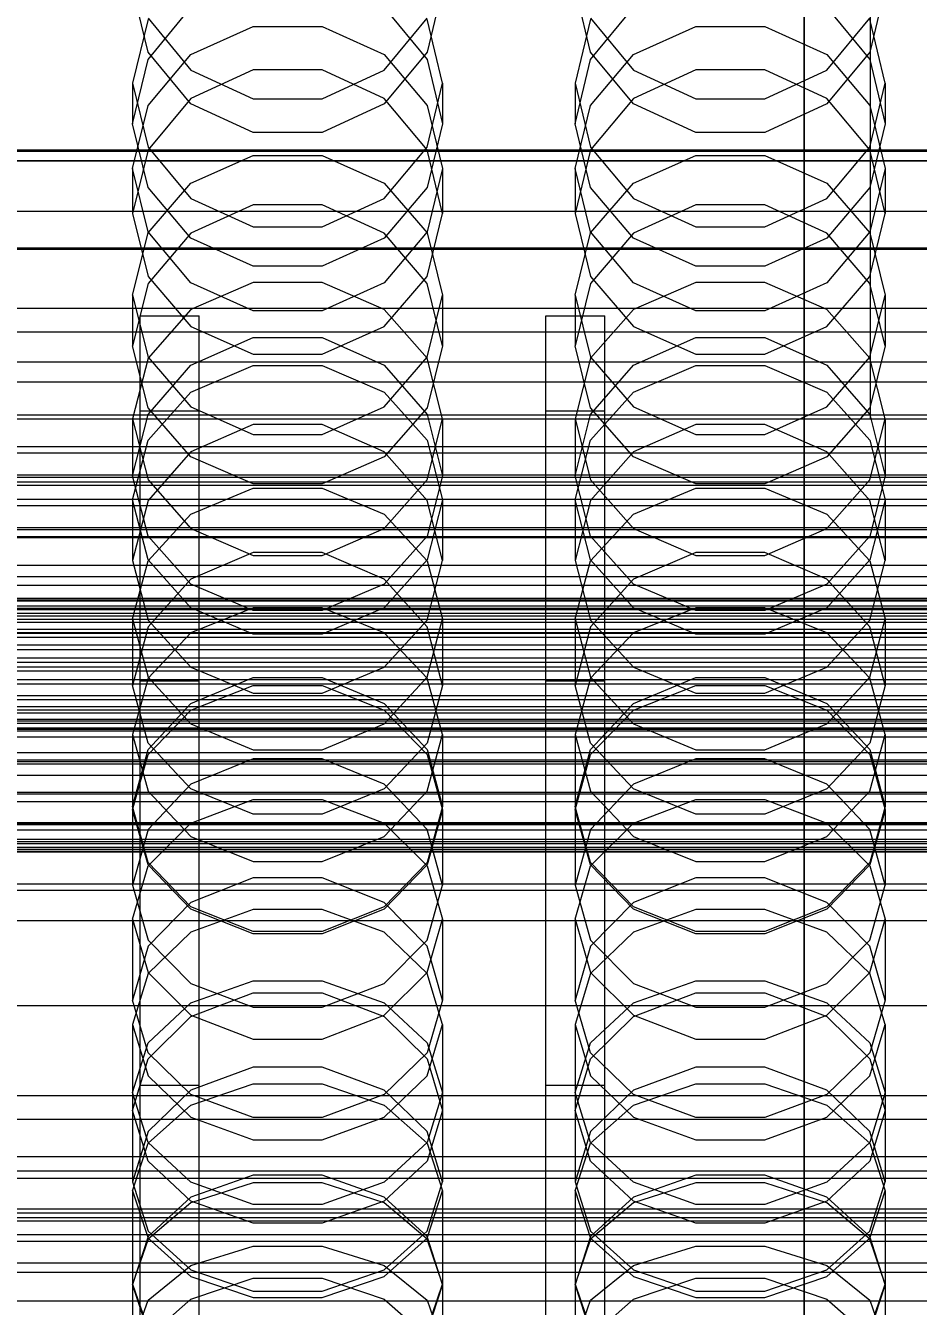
# Model space of a CAD drawing. Header units: millimetres. Extents: x -1970 to 34302, y -65268 to 6837.
# Drawn here: x -105.5 to 15.5, y -34555.3 to -34381.7 of the extents above; entities that cross this region are included whole.
import ezdxf

# ---------------------------------------------------------------- set-up
doc = ezdxf.new("R2010")
doc.units = ezdxf.units.MM
for name, color, linetype, lineweight in [('COTAS_O', 1, 'Continuous', 0), ('frontal_briquetadora', 7, 'Continuous', 0), ('frontal_C01', 7, 'Continuous', 0), ('frontal_C02', 7, 'Continuous', 0), ('frontal_mezcladora', 7, 'Continuous', 0), ('frontal_tolva', 7, 'Continuous', 0), ('frontal_tolva-C01', 7, 'Continuous', 0)]:
    doc.layers.add(name, color=color, linetype=linetype, lineweight=lineweight)
doc.dimstyles.new('R19_100', dxfattribs={"dimtxt": 250, "dimasz": 150, "dimexe": 150, "dimexo": 80, "dimgap": 100, "dimtad": 1, "dimtih": 1, "dimtoh": 1, "dimdsep": 46, "dimcen": 0.09, "dimadec": 0, "dimazin": 0, "dimtfac": 1, "dimtdec": 4, "dimtofl": 0, "dimtmove": 0, "dimatfit": 3, "dimfxl": 1, "dimtolj": 1, "dimtzin": 0, "dimarcsym": 0})

# ---------------------------------------------------------------- blocks, each defined once
blk = doc.blocks.new('*D35')
at = {"layer": 'COTAS_O', "color": 0, "lineweight": -2, "transparency": 16777216}
for p, q in [((-1725, -34320), (-1725, -33550)), ((1725, -34320), (1725, -33550)), ((-1575, -33700), (1575, -33700))]:
    blk.add_line(p, q, dxfattribs=at)
at = {"layer": 'COTAS_O', "color": 0, "transparency": 16777216}
for points in [[(-1575, -33675), (-1575, -33725), (-1725, -33700)], [(1575, -33675), (1575, -33725), (1725, -33700)]]:
    blk.add_solid(points, dxfattribs=at)
at = {"layer": 'Defpoints', "color": 0, "transparency": 16777216}
for p in [(1725, -33700), (-1725, -34400), (1725, -34400)]:
    blk.add_point(p, dxfattribs=at)
blk = doc.blocks.new('*D38')
at = {"layer": 'COTAS_O', "color": 0, "lineweight": -2, "transparency": 16777216}
for p, q in [((-570, -33700), (200, -33700)), ((50, -34750), (50, -33850)), ((-570, -34900), (200, -34900))]:
    blk.add_line(p, q, dxfattribs=at)
at = {"layer": 'COTAS_O', "color": 0, "transparency": 16777216}
for points in [[(25, -33850), (75, -33850), (50, -33700)], [(25, -34750), (75, -34750), (50, -34900)]]:
    blk.add_solid(points, dxfattribs=at)
at = {"layer": 'Defpoints', "color": 0, "transparency": 16777216}
for p in [(-650, -33700), (50, -33700), (-650, -34900)]:
    blk.add_point(p, dxfattribs=at)
blk = doc.blocks.new('*D39')
at = {"layer": 'COTAS_O', "color": 0, "lineweight": -2, "transparency": 16777216}
for p, q in [((-650, -34820), (-650, -34050)), ((650, -34820), (650, -34050)), ((-500, -34200), (500, -34200))]:
    blk.add_line(p, q, dxfattribs=at)
at = {"layer": 'COTAS_O', "color": 0, "transparency": 16777216}
for points in [[(-500, -34175), (-500, -34225), (-650, -34200)], [(500, -34175), (500, -34225), (650, -34200)]]:
    blk.add_solid(points, dxfattribs=at)
at = {"layer": 'Defpoints', "color": 0, "transparency": 16777216}
for p in [(650, -34200), (-650, -34900), (650, -34900)]:
    blk.add_point(p, dxfattribs=at)

msp = doc.modelspace()

# ---------------------------------------------------------------- linework, layer by layer
at = {"layer": 'frontal_briquetadora'}
for p, q in [((-88.92, -34385.296), (-91, -34376.522)), ((-49, -34376.522), (-51.08, -34385.296)), ((-28.92, -34385.296), (-31, -34376.522)), ((11, -34376.522), (8.92, -34385.296)), ((-88.92, -34380.809), (-91, -34389.484)), ((-88.92, -34386.283), (-83.094, -34379.254)), ((-88.92, -34380.664), (-83.093, -34387.722)), ((-56.907, -34387.722), (-51.08, -34380.664)), ((-56.906, -34379.254), (-51.08, -34386.283)), ((-49, -34389.484), (-51.08, -34380.809)), ((-28.92, -34380.809), (-31, -34389.484)), ((-28.92, -34386.283), (-23.094, -34379.254)), ((-28.92, -34380.664), (-23.093, -34387.722)), ((3.093, -34387.722), (8.92, -34380.664)), ((3.094, -34379.254), (8.92, -34386.283)), ((11, -34389.484), (8.92, -34380.809)), ((-83.093, -34385.622), (-74.673, -34381.804)), ((-74.673, -34381.804), (-65.327, -34381.804)), ((-65.327, -34381.804), (-56.907, -34385.622)), ((-23.093, -34385.622), (-14.673, -34381.804)), ((-14.673, -34381.804), (-5.327, -34381.804)), ((-5.327, -34381.804), (3.093, -34385.622)), ((-83.094, -34392.292), (-88.92, -34385.296)), ((-88.92, -34392.502), (-83.093, -34385.622)), ((-56.907, -34385.622), (-51.08, -34392.502)), ((-51.08, -34385.296), (-56.906, -34392.292)), ((-23.094, -34392.292), (-28.92, -34385.296)), ((-28.92, -34392.502), (-23.093, -34385.622)), ((3.093, -34385.622), (8.92, -34392.502)), ((8.92, -34385.296), (3.094, -34392.292)), ((-91, -34394.99), (-88.92, -34386.283)), ((-74.674, -34387.688), (-83.094, -34391.571)), ((-83.093, -34387.722), (-74.673, -34391.639)), ((-65.326, -34387.688), (-74.674, -34387.688)), ((-65.327, -34391.639), (-56.907, -34387.722)), ((-56.906, -34391.571), (-65.326, -34387.688)), ((-51.08, -34386.283), (-49, -34394.99)), ((-31, -34394.99), (-28.92, -34386.283)), ((-14.674, -34387.688), (-23.094, -34391.571)), ((-23.093, -34387.722), (-14.673, -34391.639)), ((-5.326, -34387.688), (-14.674, -34387.688)), ((-5.327, -34391.639), (3.093, -34387.722)), ((3.094, -34391.571), (-5.326, -34387.688)), ((8.92, -34386.283), (11, -34394.99)), ((-91, -34389.484), (-91, -34394.99)), ((-91, -34389.484), (-88.92, -34398.159)), ((-51.08, -34398.159), (-49, -34389.484)), ((-49, -34389.484), (-49, -34394.99)), ((-31, -34389.484), (-31, -34394.99)), ((-31, -34389.484), (-28.92, -34398.159)), ((8.92, -34398.159), (11, -34389.484)), ((11, -34389.484), (11, -34394.99)), ((-91, -34401.081), (-88.92, -34392.502)), ((-83.094, -34391.571), (-88.92, -34398.53)), ((-74.674, -34396.159), (-83.094, -34392.292)), ((-74.673, -34391.639), (-65.327, -34391.639)), ((-56.906, -34392.292), (-65.326, -34396.159)), ((-51.08, -34398.53), (-56.906, -34391.571)), ((-51.08, -34392.502), (-49, -34401.081)), ((-31, -34401.081), (-28.92, -34392.502)), ((-23.094, -34391.571), (-28.92, -34398.53)), ((-14.674, -34396.159), (-23.094, -34392.292)), ((-14.673, -34391.639), (-5.327, -34391.639)), ((3.094, -34392.292), (-5.326, -34396.159)), ((8.92, -34398.53), (3.094, -34391.571)), ((8.92, -34392.502), (11, -34401.081)), ((-88.92, -34403.634), (-91, -34394.99)), ((-65.326, -34396.159), (-74.674, -34396.159)), ((-49, -34394.99), (-51.08, -34403.634)), ((-28.92, -34403.634), (-31, -34394.99)), ((-5.326, -34396.159), (-14.674, -34396.159)), ((11, -34394.99), (8.92, -34403.634)), ((-88.92, -34398.159), (-83.093, -34405.116)), ((-56.907, -34405.116), (-51.08, -34398.159)), ((-28.92, -34398.159), (-23.093, -34405.116)), ((3.093, -34405.116), (8.92, -34398.159)), ((-88.92, -34398.53), (-91, -34407.145)), ((-83.093, -34403.051), (-74.673, -34399.304)), ((-74.673, -34399.304), (-65.327, -34399.304)), ((-65.327, -34399.304), (-56.907, -34403.051)), ((-49, -34407.145), (-51.08, -34398.53)), ((-28.92, -34398.53), (-31, -34407.145)), ((-23.093, -34403.051), (-14.673, -34399.304)), ((-14.673, -34399.304), (-5.327, -34399.304)), ((-5.327, -34399.304), (3.093, -34403.051)), ((11, -34407.145), (8.92, -34398.53)), ((-91, -34401.081), (-91, -34407.145)), ((-88.92, -34409.66), (-91, -34401.081)), ((-49, -34401.081), (-51.08, -34409.66)), ((-49, -34401.081), (-49, -34407.145)), ((-31, -34401.081), (-31, -34407.145)), ((-28.92, -34409.66), (-31, -34401.081)), ((11, -34401.081), (8.92, -34409.66)), ((11, -34401.081), (11, -34407.145)), ((-88.92, -34409.801), (-83.093, -34403.051)), ((-56.907, -34403.051), (-51.08, -34409.801)), ((-28.92, -34409.801), (-23.093, -34403.051)), ((3.093, -34403.051), (8.92, -34409.801)), ((-83.094, -34410.517), (-88.92, -34403.634)), ((-83.093, -34405.116), (-74.673, -34408.976)), ((-65.327, -34408.976), (-56.907, -34405.116)), ((-51.08, -34403.634), (-56.906, -34410.517)), ((-23.094, -34410.517), (-28.92, -34403.634)), ((-23.093, -34405.116), (-14.673, -34408.976)), ((-5.327, -34408.976), (3.093, -34405.116)), ((8.92, -34403.634), (3.094, -34410.517)), ((-74.674, -34405.988), (-83.094, -34409.807)), ((-65.326, -34405.988), (-74.674, -34405.988)), ((-56.906, -34409.807), (-65.326, -34405.988)), ((-14.674, -34405.988), (-23.094, -34409.807)), ((-5.326, -34405.988), (-14.674, -34405.988)), ((3.094, -34409.807), (-5.326, -34405.988)), ((-91, -34407.145), (-88.92, -34415.689)), ((-51.08, -34415.689), (-49, -34407.145)), ((-31, -34407.145), (-28.92, -34415.689)), ((8.92, -34415.689), (11, -34407.145)), ((-91, -34418.219), (-88.92, -34409.801)), ((-83.093, -34416.54), (-88.92, -34409.66)), ((-83.094, -34409.807), (-88.92, -34416.648)), ((-74.673, -34408.976), (-65.327, -34408.976)), ((-51.08, -34409.66), (-56.907, -34416.54)), ((-51.08, -34416.648), (-56.906, -34409.807)), ((-51.08, -34409.801), (-49, -34418.219)), ((-31, -34418.219), (-28.92, -34409.801)), ((-23.093, -34416.54), (-28.92, -34409.66)), ((-23.094, -34409.807), (-28.92, -34416.648)), ((-14.673, -34408.976), (-5.327, -34408.976)), ((8.92, -34409.66), (3.093, -34416.54)), ((8.92, -34416.648), (3.094, -34409.807)), ((8.92, -34409.801), (11, -34418.219)), ((-74.674, -34414.319), (-83.094, -34410.517)), ((-56.906, -34410.517), (-65.326, -34414.319)), ((-14.674, -34414.319), (-23.094, -34410.517)), ((3.094, -34410.517), (-5.326, -34414.319)), ((-65.326, -34414.319), (-74.674, -34414.319)), ((-5.326, -34414.319), (-14.674, -34414.319)), ((-88.92, -34416.648), (-91, -34425.108)), ((-88.92, -34415.689), (-83.094, -34422.488)), ((-74.673, -34416.505), (-83.093, -34420.17)), ((-74.673, -34420.358), (-83.093, -34416.54)), ((-65.327, -34416.505), (-74.673, -34416.505)), ((-56.907, -34420.17), (-65.327, -34416.505)), ((-56.907, -34416.54), (-65.327, -34420.358)), ((-56.906, -34422.488), (-51.08, -34415.689)), ((-49, -34425.108), (-51.08, -34416.648)), ((-28.92, -34416.648), (-31, -34425.108)), ((-28.92, -34415.689), (-23.094, -34422.488)), ((-14.673, -34416.505), (-23.093, -34420.17)), ((-14.673, -34420.358), (-23.093, -34416.54)), ((-5.327, -34416.505), (-14.673, -34416.505)), ((3.093, -34420.17), (-5.327, -34416.505)), ((3.093, -34416.54), (-5.327, -34420.358)), ((3.094, -34422.488), (8.92, -34415.689)), ((11, -34425.108), (8.92, -34416.648)), ((-91, -34418.219), (-91, -34425.108)), ((-91, -34418.219), (-88.92, -34426.637)), ((-51.08, -34426.637), (-49, -34418.219)), ((-49, -34418.219), (-49, -34425.108)), ((-31, -34418.219), (-31, -34425.108)), ((-31, -34418.219), (-28.92, -34426.637)), ((8.92, -34426.637), (11, -34418.219)), ((11, -34418.219), (11, -34425.108)), ((-83.093, -34420.17), (-88.92, -34426.776)), ((-65.327, -34420.358), (-74.673, -34420.358)), ((-51.08, -34426.776), (-56.907, -34420.17)), ((-23.093, -34420.17), (-28.92, -34426.776)), ((-5.327, -34420.358), (-14.673, -34420.358)), ((8.92, -34426.776), (3.093, -34420.17)), ((-83.094, -34422.488), (-74.674, -34426.241)), ((-65.326, -34426.241), (-56.906, -34422.488)), ((-23.094, -34422.488), (-14.674, -34426.241)), ((-5.326, -34426.241), (3.094, -34422.488)), ((-83.094, -34427.72), (-74.674, -34423.972)), ((-74.674, -34423.972), (-65.326, -34423.972)), ((-65.326, -34423.972), (-56.906, -34427.72)), ((-23.094, -34427.72), (-14.674, -34423.972)), ((-14.674, -34423.972), (-5.326, -34423.972)), ((-5.326, -34423.972), (3.094, -34427.72)), ((-88.92, -34433.486), (-91, -34425.108)), ((-49, -34425.108), (-51.08, -34433.486)), ((-28.92, -34433.486), (-31, -34425.108)), ((11, -34425.108), (8.92, -34433.486)), ((-88.92, -34426.776), (-91, -34435.012)), ((-88.92, -34426.637), (-83.093, -34433.388)), ((-88.92, -34434.426), (-83.094, -34427.72)), ((-74.674, -34426.241), (-65.326, -34426.241)), ((-56.907, -34433.388), (-51.08, -34426.637)), ((-56.906, -34427.72), (-51.08, -34434.426)), ((-49, -34435.012), (-51.08, -34426.776)), ((-28.92, -34426.776), (-31, -34435.012)), ((-28.92, -34426.637), (-23.093, -34433.388)), ((-28.92, -34434.426), (-23.094, -34427.72)), ((-14.674, -34426.241), (-5.326, -34426.241)), ((3.093, -34433.388), (8.92, -34426.637)), ((3.094, -34427.72), (8.92, -34434.426)), ((11, -34435.012), (8.92, -34426.776)), ((-83.093, -34431.392), (-74.673, -34427.785)), ((-74.673, -34427.785), (-65.327, -34427.785)), ((-65.327, -34427.785), (-56.907, -34431.392)), ((-23.093, -34431.392), (-14.673, -34427.785)), ((-14.673, -34427.785), (-5.327, -34427.785)), ((-5.327, -34427.785), (3.093, -34431.392)), ((-88.92, -34437.891), (-83.093, -34431.392)), ((-56.907, -34431.392), (-51.08, -34437.891)), ((-28.92, -34437.891), (-23.093, -34431.392)), ((3.093, -34431.392), (8.92, -34437.891)), ((200, -34434.477), (-160, -34434.477)), ((-91, -34442.708), (-88.92, -34434.426)), ((-83.094, -34440.145), (-88.92, -34433.486)), ((-83.093, -34433.388), (-74.673, -34437.134)), ((-65.327, -34437.134), (-56.907, -34433.388)), ((-51.08, -34433.486), (-56.906, -34440.145)), ((-51.08, -34434.426), (-49, -34442.708)), ((-31, -34442.708), (-28.92, -34434.426)), ((-23.094, -34440.145), (-28.92, -34433.486)), ((-23.093, -34433.388), (-14.673, -34437.134)), ((-5.327, -34437.134), (3.093, -34433.388)), ((8.92, -34433.486), (3.094, -34440.145)), ((8.92, -34434.426), (11, -34442.708)), ((-91, -34435.012), (-91, -34442.708)), ((-91, -34435.012), (-88.92, -34443.249)), ((-74.674, -34435.765), (-83.094, -34439.459)), ((-65.326, -34435.765), (-74.674, -34435.765)), ((-56.906, -34439.459), (-65.326, -34435.765)), ((-51.08, -34443.249), (-49, -34435.012)), ((-49, -34435.012), (-49, -34442.708)), ((-31, -34435.012), (-31, -34442.708)), ((-31, -34435.012), (-28.92, -34443.249)), ((-14.674, -34435.765), (-23.094, -34439.459)), ((-5.326, -34435.765), (-14.674, -34435.765)), ((3.094, -34439.459), (-5.326, -34435.765)), ((8.92, -34443.249), (11, -34435.012)), ((11, -34435.012), (11, -34442.708)), ((-91, -34445.996), (-88.92, -34437.891)), ((-74.673, -34437.134), (-65.327, -34437.134)), ((-51.08, -34437.891), (-49, -34445.996)), ((-31, -34445.996), (-28.92, -34437.891)), ((-14.673, -34437.134), (-5.327, -34437.134)), ((8.92, -34437.891), (11, -34445.996)), ((-160, -34439.62), (200, -34439.62)), ((-83.094, -34439.459), (-88.92, -34446.067)), ((-51.08, -34446.067), (-56.906, -34439.459)), ((-23.094, -34439.459), (-28.92, -34446.067)), ((8.92, -34446.067), (3.094, -34439.459)), ((-74.674, -34443.818), (-83.094, -34440.145)), ((-56.906, -34440.145), (-65.326, -34443.818)), ((-14.674, -34443.818), (-23.094, -34440.145)), ((3.094, -34440.145), (-5.326, -34443.818)), ((-88.92, -34450.901), (-91, -34442.708)), ((-88.92, -34443.249), (-83.093, -34449.855)), ((-56.907, -34449.855), (-51.08, -34443.249)), ((-49, -34442.708), (-51.08, -34450.901)), ((-28.92, -34450.901), (-31, -34442.708)), ((-28.92, -34443.249), (-23.093, -34449.855)), ((3.093, -34449.855), (8.92, -34443.249)), ((11, -34442.708), (8.92, -34450.901)), ((-83.093, -34447.906), (-74.673, -34444.394)), ((-65.326, -34443.818), (-74.674, -34443.818)), ((-74.673, -34444.394), (-65.327, -34444.394)), ((-65.327, -34444.394), (-56.907, -34447.906)), ((-23.093, -34447.906), (-14.673, -34444.394)), ((-5.326, -34443.818), (-14.674, -34443.818)), ((-14.673, -34444.394), (-5.327, -34444.394)), ((-5.327, -34444.394), (3.093, -34447.906)), ((-91, -34445.996), (-91, -34454.221)), ((-88.92, -34454.101), (-91, -34445.996)), ((-88.92, -34446.067), (-91, -34454.221)), ((-49, -34445.996), (-51.08, -34454.101)), ((-49, -34454.221), (-51.08, -34446.067)), ((-49, -34445.996), (-49, -34454.221)), ((-31, -34445.996), (-31, -34454.221)), ((-28.92, -34454.101), (-31, -34445.996)), ((-28.92, -34446.067), (-31, -34454.221)), ((11, -34445.996), (8.92, -34454.101)), ((11, -34454.221), (8.92, -34446.067)), ((11, -34445.996), (11, -34454.221)), ((-88.92, -34454.234), (-83.093, -34447.906)), ((-56.907, -34447.906), (-51.08, -34454.234)), ((-28.92, -34454.234), (-23.093, -34447.906)), ((3.093, -34447.906), (8.92, -34454.234)), ((-83.093, -34449.855), (-74.673, -34453.52)), ((-65.327, -34453.52), (-56.907, -34449.855)), ((-23.093, -34449.855), (-14.673, -34453.52)), ((-5.327, -34453.52), (3.093, -34449.855)), ((200, -34451.11), (-160, -34451.11)), ((-83.094, -34457.404), (-88.92, -34450.901)), ((-51.08, -34450.901), (-56.906, -34457.404)), ((-23.094, -34457.404), (-28.92, -34450.901)), ((8.92, -34450.901), (3.094, -34457.404)), ((-74.674, -34453.127), (-83.094, -34456.734)), ((-65.326, -34453.127), (-74.674, -34453.127)), ((-74.673, -34453.52), (-65.327, -34453.52)), ((-56.906, -34456.734), (-65.326, -34453.127)), ((-14.674, -34453.127), (-23.094, -34456.734)), ((-5.326, -34453.127), (-14.674, -34453.127)), ((-14.673, -34453.52), (-5.327, -34453.52)), ((3.094, -34456.734), (-5.326, -34453.127)), ((-91, -34454.221), (-88.92, -34462.278)), ((-91, -34462.125), (-88.92, -34454.234)), ((-83.093, -34460.601), (-88.92, -34454.101)), ((-51.08, -34454.101), (-56.907, -34460.601)), ((-51.08, -34462.278), (-49, -34454.221)), ((-51.08, -34454.234), (-49, -34462.125)), ((-31, -34454.221), (-28.92, -34462.278)), ((-31, -34462.125), (-28.92, -34454.234)), ((-23.093, -34460.601), (-28.92, -34454.101)), ((8.92, -34454.101), (3.093, -34460.601)), ((8.92, -34462.278), (11, -34454.221)), ((8.92, -34454.234), (11, -34462.125)), ((-83.094, -34456.734), (-88.92, -34463.181)), ((-51.08, -34463.18), (-56.906, -34456.734)), ((-23.094, -34456.734), (-28.92, -34463.181)), ((8.92, -34463.18), (3.094, -34456.734)), ((-160, -34457.538), (200, -34457.538)), ((-74.674, -34460.988), (-83.094, -34457.404)), ((-56.906, -34457.404), (-65.326, -34460.988)), ((-14.674, -34460.988), (-23.094, -34457.404)), ((3.094, -34457.404), (-5.326, -34460.988)), ((-74.673, -34460.596), (-83.093, -34464.004)), ((-74.673, -34464.208), (-83.093, -34460.601)), ((-65.327, -34460.596), (-74.673, -34460.596)), ((-56.907, -34464.004), (-65.327, -34460.596)), ((-56.907, -34460.601), (-65.327, -34464.208)), ((-14.673, -34460.596), (-23.093, -34464.004)), ((-14.673, -34464.208), (-23.093, -34460.601)), ((-5.327, -34460.596), (-14.673, -34460.596)), ((3.093, -34464.004), (-5.327, -34460.596)), ((3.093, -34460.601), (-5.327, -34464.208)), ((200, -34461.368), (-160, -34461.368)), ((-91, -34462.125), (-91, -34471.125)), ((-91, -34462.125), (-88.92, -34470.016)), ((-88.92, -34462.278), (-83.094, -34468.668)), ((-65.326, -34460.988), (-74.674, -34460.988)), ((-56.906, -34468.668), (-51.08, -34462.278)), ((-51.08, -34470.016), (-49, -34462.125)), ((-49, -34462.125), (-49, -34471.125)), ((-31, -34462.125), (-31, -34471.125)), ((-31, -34462.125), (-28.92, -34470.016)), ((-28.92, -34462.278), (-23.094, -34468.668)), ((-5.326, -34460.988), (-14.674, -34460.988)), ((3.094, -34468.668), (8.92, -34462.278)), ((8.92, -34470.016), (11, -34462.125)), ((11, -34462.125), (11, -34471.125)), ((-160, -34463.94), (200, -34463.94)), ((-88.92, -34463.181), (-91, -34471.125)), ((-83.093, -34464.004), (-88.92, -34470.145)), ((-51.08, -34470.145), (-56.907, -34464.004)), ((-49, -34471.125), (-51.08, -34463.18)), ((-28.92, -34463.181), (-31, -34471.125)), ((-23.093, -34464.004), (-28.92, -34470.145)), ((8.92, -34470.145), (3.093, -34464.004)), ((11, -34471.125), (8.92, -34463.18)), ((-65.327, -34464.208), (-74.673, -34464.208)), ((-5.327, -34464.208), (-14.673, -34464.208)), ((-83.094, -34468.668), (-74.674, -34472.188)), ((-65.326, -34472.188), (-56.906, -34468.668)), ((-23.094, -34468.668), (-14.674, -34472.188)), ((-5.326, -34472.188), (3.094, -34468.668)), ((-88.92, -34470.145), (-91, -34477.803)), ((-88.92, -34478.964), (-91, -34471.125)), ((-88.92, -34470.016), (-83.093, -34476.344)), ((-83.094, -34473.572), (-74.674, -34470.06)), ((-74.674, -34470.06), (-65.326, -34470.06)), ((-65.326, -34470.06), (-56.906, -34473.572)), ((-56.907, -34476.344), (-51.08, -34470.016)), ((-49, -34477.803), (-51.08, -34470.145)), ((-49, -34471.125), (-51.08, -34478.964)), ((-28.92, -34470.145), (-31, -34477.803)), ((-28.92, -34478.964), (-31, -34471.125)), ((-28.92, -34470.016), (-23.093, -34476.344)), ((-23.094, -34473.572), (-14.674, -34470.06)), ((-14.674, -34470.06), (-5.326, -34470.06)), ((-5.326, -34470.06), (3.094, -34473.572)), ((3.093, -34476.344), (8.92, -34470.016)), ((11, -34477.803), (8.92, -34470.145)), ((11, -34471.125), (8.92, -34478.964)), ((-83.093, -34474.485), (-74.673, -34471.151)), ((-74.674, -34472.188), (-65.326, -34472.188)), ((-74.673, -34471.151), (-65.327, -34471.151)), ((-65.327, -34471.151), (-56.907, -34474.485)), ((-23.093, -34474.485), (-14.673, -34471.151)), ((-14.674, -34472.188), (-5.326, -34472.188)), ((-14.673, -34471.151), (-5.327, -34471.151)), ((-5.327, -34471.151), (3.093, -34474.485)), ((-88.92, -34479.841), (-83.094, -34473.572)), ((-88.92, -34480.494), (-83.093, -34474.485)), ((-56.907, -34474.485), (-51.08, -34480.494)), ((-56.906, -34473.572), (-51.08, -34479.841)), ((-28.92, -34479.841), (-23.094, -34473.572)), ((-28.92, -34480.494), (-23.093, -34474.485)), ((3.093, -34474.485), (8.92, -34480.494)), ((3.094, -34473.572), (8.92, -34479.841)), ((-91, -34477.803), (-91, -34487.557)), ((-91, -34477.803), (-88.92, -34485.461)), ((-83.093, -34476.344), (-74.673, -34479.856)), ((-65.327, -34479.856), (-56.907, -34476.344)), ((-51.08, -34485.461), (-49, -34477.803)), ((-49, -34477.803), (-49, -34487.557)), ((-31, -34477.803), (-31, -34487.557)), ((-31, -34477.803), (-28.92, -34485.461)), ((-23.093, -34476.344), (-14.673, -34479.856)), ((-5.327, -34479.856), (3.093, -34476.344)), ((8.92, -34485.461), (11, -34477.803)), ((11, -34477.803), (11, -34487.557)), ((200, -34478.149), (-160, -34478.149)), ((-83.094, -34485.172), (-88.92, -34478.964)), ((-51.08, -34478.964), (-56.906, -34485.172)), ((-23.094, -34485.172), (-28.92, -34478.964)), ((8.92, -34478.964), (3.094, -34485.172)), ((-160, -34481.433), (200, -34481.433)), ((-91, -34487.557), (-88.92, -34479.841)), ((-91, -34487.986), (-88.92, -34480.494)), ((-74.674, -34481.091), (-83.094, -34484.534)), ((-65.326, -34481.091), (-74.674, -34481.091)), ((-74.673, -34479.856), (-65.327, -34479.856)), ((-56.906, -34484.534), (-65.326, -34481.091)), ((-51.08, -34479.841), (-49, -34487.557)), ((-51.08, -34480.494), (-49, -34487.986)), ((-31, -34487.557), (-28.92, -34479.841)), ((-31, -34487.986), (-28.92, -34480.494)), ((-14.674, -34481.091), (-23.094, -34484.534)), ((-5.326, -34481.091), (-14.674, -34481.091)), ((-14.673, -34479.856), (-5.327, -34479.856)), ((3.094, -34484.534), (-5.326, -34481.091)), ((8.92, -34479.841), (11, -34487.557)), ((8.92, -34480.494), (11, -34487.986)), ((-160, -34483.291), (200, -34483.291)), ((-83.094, -34484.534), (-88.92, -34490.676)), ((-51.08, -34490.676), (-56.906, -34484.534)), ((-23.094, -34484.534), (-28.92, -34490.676)), ((8.92, -34490.676), (3.094, -34484.534)), ((-160, -34485.849), (200, -34485.849)), ((-88.92, -34485.461), (-83.093, -34491.602)), ((-74.674, -34488.588), (-83.094, -34485.172)), ((-83.093, -34489.803), (-74.673, -34486.586)), ((-74.673, -34486.586), (-65.327, -34486.586)), ((-65.327, -34486.586), (-56.907, -34489.803)), ((-56.906, -34485.172), (-65.326, -34488.588)), ((-56.907, -34491.602), (-51.08, -34485.461)), ((-28.92, -34485.461), (-23.093, -34491.602)), ((-14.674, -34488.588), (-23.094, -34485.172)), ((-23.093, -34489.803), (-14.673, -34486.586)), ((-14.673, -34486.586), (-5.327, -34486.586)), ((-5.327, -34486.586), (3.093, -34489.803)), ((3.094, -34485.172), (-5.326, -34488.588)), ((3.093, -34491.602), (8.92, -34485.461)), ((-88.92, -34495.158), (-91, -34487.557)), ((-91, -34487.986), (-91, -34498.23)), ((-88.92, -34495.478), (-91, -34487.986)), ((-49, -34487.557), (-51.08, -34495.158)), ((-49, -34487.986), (-51.08, -34495.478)), ((-49, -34487.986), (-49, -34498.23)), ((-28.92, -34495.158), (-31, -34487.557)), ((-31, -34487.986), (-31, -34498.23)), ((-28.92, -34495.478), (-31, -34487.986)), ((11, -34487.557), (8.92, -34495.158)), ((11, -34487.986), (8.92, -34495.478)), ((11, -34487.986), (11, -34498.23)), ((-160, -34489.719), (200, -34489.719)), ((-160, -34489.991), (200, -34489.991)), ((-88.92, -34495.6), (-83.093, -34489.803)), ((-65.326, -34488.588), (-74.674, -34488.588)), ((-56.907, -34489.803), (-51.08, -34495.6)), ((-28.92, -34495.6), (-23.093, -34489.803)), ((-5.326, -34488.588), (-14.674, -34488.588)), ((3.093, -34489.803), (8.92, -34495.6)), ((-88.92, -34490.676), (-91, -34498.23)), ((-83.093, -34491.602), (-74.673, -34495.01)), ((-65.327, -34495.01), (-56.907, -34491.602)), ((-49, -34498.23), (-51.08, -34490.676)), ((-28.92, -34490.676), (-31, -34498.23)), ((-23.093, -34491.602), (-14.673, -34495.01)), ((-5.327, -34495.01), (3.093, -34491.602)), ((11, -34498.23), (8.92, -34490.676)), ((-160, -34492.29), (200, -34492.29)), ((-160, -34493.614), (200, -34493.614)), ((-83.094, -34501.17), (-88.92, -34495.158)), ((-74.673, -34495.01), (-65.327, -34495.01)), ((-51.08, -34495.158), (-56.906, -34501.17)), ((-23.094, -34501.17), (-28.92, -34495.158)), ((-14.673, -34495.01), (-5.327, -34495.01)), ((8.92, -34495.158), (3.094, -34501.17)), ((-91, -34502.829), (-88.92, -34495.6)), ((-83.093, -34501.486), (-88.92, -34495.478)), ((-51.08, -34495.478), (-56.907, -34501.486)), ((-51.08, -34495.6), (-49, -34502.829)), ((-31, -34502.829), (-28.92, -34495.6)), ((-23.093, -34501.486), (-28.92, -34495.478)), ((8.92, -34495.478), (3.093, -34501.486)), ((8.92, -34495.6), (11, -34502.829)), ((-160, -34498.03), (200, -34498.03)), ((-91, -34498.23), (-88.92, -34505.662)), ((-74.674, -34497.219), (-83.094, -34500.552)), ((-65.326, -34497.219), (-74.674, -34497.219)), ((-56.906, -34500.552), (-65.326, -34497.219)), ((-51.08, -34505.662), (-49, -34498.23)), ((-31, -34498.23), (-28.92, -34505.662)), ((-14.674, -34497.219), (-23.094, -34500.552)), ((-5.326, -34497.219), (-14.674, -34497.219)), ((3.094, -34500.552), (-5.326, -34497.219)), ((8.92, -34505.662), (11, -34498.23)), ((-83.094, -34500.552), (-88.92, -34506.493)), ((-51.08, -34506.493), (-56.906, -34500.552)), ((-23.094, -34500.552), (-28.92, -34506.493)), ((8.92, -34506.493), (3.094, -34500.552)), ((-74.674, -34504.474), (-83.094, -34501.17)), ((-74.673, -34504.82), (-83.093, -34501.486)), ((-74.673, -34501.512), (-83.093, -34504.604)), ((-65.327, -34501.512), (-74.673, -34501.512)), ((-56.907, -34501.486), (-65.327, -34504.82)), ((-56.907, -34504.604), (-65.327, -34501.512)), ((-56.906, -34501.17), (-65.326, -34504.474)), ((-14.674, -34504.474), (-23.094, -34501.17)), ((-14.673, -34504.82), (-23.093, -34501.486)), ((-14.673, -34501.512), (-23.093, -34504.604)), ((-5.327, -34501.512), (-14.673, -34501.512)), ((3.093, -34501.486), (-5.327, -34504.82)), ((3.093, -34504.604), (-5.327, -34501.512)), ((3.094, -34501.17), (-5.326, -34504.474)), ((-91, -34502.829), (-91, -34513.787)), ((-91, -34502.829), (-88.92, -34510.058)), ((-51.08, -34510.058), (-49, -34502.829)), ((-49, -34502.829), (-49, -34513.787)), ((-31, -34502.829), (-31, -34513.787)), ((-31, -34502.829), (-28.92, -34510.058)), ((8.92, -34510.058), (11, -34502.829)), ((11, -34502.829), (11, -34513.787)), ((-83.093, -34504.604), (-88.92, -34510.176)), ((-88.92, -34505.662), (-83.094, -34511.534)), ((-65.326, -34504.474), (-74.674, -34504.474)), ((-65.327, -34504.82), (-74.673, -34504.82)), ((-51.08, -34510.176), (-56.907, -34504.604)), ((-56.906, -34511.534), (-51.08, -34505.662)), ((-23.093, -34504.604), (-28.92, -34510.176)), ((-28.92, -34505.662), (-23.094, -34511.534)), ((-5.326, -34504.474), (-14.674, -34504.474)), ((-5.327, -34504.82), (-14.673, -34504.82)), ((8.92, -34510.176), (3.093, -34504.604)), ((3.094, -34511.534), (8.92, -34505.662)), ((-88.92, -34506.493), (-91, -34513.787)), ((-49, -34513.787), (-51.08, -34506.493)), ((-28.92, -34506.493), (-31, -34513.787)), ((11, -34513.787), (8.92, -34506.493)), ((-88.92, -34510.176), (-91, -34517.123)), ((-88.92, -34510.058), (-83.093, -34515.855)), ((-56.907, -34515.855), (-51.08, -34510.058)), ((-49, -34517.123), (-51.08, -34510.176)), ((-28.92, -34510.176), (-31, -34517.123)), ((-28.92, -34510.058), (-23.093, -34515.855)), ((3.093, -34515.855), (8.92, -34510.058)), ((11, -34517.123), (8.92, -34510.176)), ((-83.094, -34511.534), (-74.674, -34514.76)), ((-83.093, -34514.166), (-74.673, -34511.161)), ((-74.673, -34511.161), (-65.327, -34511.161)), ((-65.327, -34511.161), (-56.907, -34514.166)), ((-65.326, -34514.76), (-56.906, -34511.534)), ((-23.094, -34511.534), (-14.674, -34514.76)), ((-23.093, -34514.166), (-14.673, -34511.161)), ((-14.673, -34511.161), (-5.327, -34511.161)), ((-5.327, -34511.161), (3.093, -34514.166)), ((-5.326, -34514.76), (3.094, -34511.534)), ((-88.92, -34520.952), (-91, -34513.787)), ((-88.92, -34519.58), (-83.093, -34514.166)), ((-83.094, -34516.027), (-74.674, -34512.811)), ((-74.674, -34512.811), (-65.326, -34512.811)), ((-65.326, -34512.811), (-56.906, -34516.027)), ((-56.907, -34514.166), (-51.08, -34519.58)), ((-49, -34513.787), (-51.08, -34520.952)), ((-28.92, -34520.952), (-31, -34513.787)), ((-28.92, -34519.58), (-23.093, -34514.166)), ((-23.094, -34516.027), (-14.674, -34512.811)), ((-14.674, -34512.811), (-5.326, -34512.811)), ((-5.326, -34512.811), (3.094, -34516.027)), ((3.093, -34514.166), (8.92, -34519.58)), ((11, -34513.787), (8.92, -34520.952)), ((-88.92, -34521.752), (-83.094, -34516.027)), ((-83.093, -34515.855), (-74.673, -34519.072)), ((-74.674, -34514.76), (-65.326, -34514.76)), ((-65.327, -34519.072), (-56.907, -34515.855)), ((-56.906, -34516.027), (-51.08, -34521.752)), ((-28.92, -34521.752), (-23.094, -34516.027)), ((-23.093, -34515.855), (-14.673, -34519.072)), ((-14.674, -34514.76), (-5.326, -34514.76)), ((-5.327, -34519.072), (3.093, -34515.855)), ((3.094, -34516.027), (8.92, -34521.752)), ((-91, -34517.123), (-91, -34528.769)), ((-91, -34517.123), (-88.92, -34524.071)), ((-51.08, -34524.071), (-49, -34517.123)), ((-49, -34517.123), (-49, -34528.769)), ((-31, -34517.123), (-31, -34528.769)), ((-31, -34517.123), (-28.92, -34524.071)), ((8.92, -34524.071), (11, -34517.123)), ((11, -34517.123), (11, -34528.769)), ((-91, -34526.331), (-88.92, -34519.58)), ((-74.673, -34519.072), (-65.327, -34519.072)), ((-51.08, -34519.58), (-49, -34526.331)), ((-31, -34526.331), (-28.92, -34519.58)), ((-14.673, -34519.072), (-5.327, -34519.072)), ((8.92, -34519.58), (11, -34526.331)), ((-83.094, -34526.603), (-88.92, -34520.952)), ((-51.08, -34520.952), (-56.906, -34526.603)), ((-23.094, -34526.603), (-28.92, -34520.952)), ((8.92, -34520.952), (3.094, -34526.603)), ((-91, -34528.769), (-88.92, -34521.752)), ((-74.674, -34522.89), (-83.094, -34526.023)), ((-65.326, -34522.89), (-74.674, -34522.89)), ((-56.906, -34526.023), (-65.326, -34522.89)), ((-51.08, -34521.752), (-49, -34528.769)), ((-31, -34528.769), (-28.92, -34521.752)), ((-14.674, -34522.89), (-23.094, -34526.023)), ((-5.326, -34522.89), (-14.674, -34522.89)), ((3.094, -34526.023), (-5.326, -34522.89)), ((8.92, -34521.752), (11, -34528.769)), ((-88.92, -34524.071), (-83.093, -34529.643)), ((-56.907, -34529.643), (-51.08, -34524.071)), ((-28.92, -34524.071), (-23.093, -34529.643)), ((3.093, -34529.643), (8.92, -34524.071)), ((-91, -34526.331), (-91, -34538.419)), ((-88.92, -34533.082), (-91, -34526.331)), ((-83.094, -34526.023), (-88.92, -34531.596)), ((-74.674, -34529.704), (-83.094, -34526.603)), ((-83.093, -34528.025), (-74.673, -34525.158)), ((-74.673, -34525.158), (-65.327, -34525.158)), ((-65.327, -34525.158), (-56.907, -34528.025)), ((-56.906, -34526.603), (-65.326, -34529.704)), ((-51.08, -34531.596), (-56.906, -34526.023)), ((-49, -34526.331), (-51.08, -34533.082)), ((-49, -34526.331), (-49, -34538.419)), ((-31, -34526.331), (-31, -34538.419)), ((-28.92, -34533.082), (-31, -34526.331)), ((-23.094, -34526.023), (-28.92, -34531.596)), ((-14.674, -34529.704), (-23.094, -34526.603)), ((-23.093, -34528.025), (-14.673, -34525.158)), ((-14.673, -34525.158), (-5.327, -34525.158)), ((-5.327, -34525.158), (3.093, -34528.025)), ((3.094, -34526.603), (-5.326, -34529.704)), ((8.92, -34531.596), (3.094, -34526.023)), ((11, -34526.331), (8.92, -34533.082)), ((11, -34526.331), (11, -34538.419)), ((-88.92, -34533.192), (-83.093, -34528.025)), ((-56.907, -34528.025), (-51.08, -34533.192)), ((-28.92, -34533.192), (-23.093, -34528.025)), ((3.093, -34528.025), (8.92, -34533.192)), ((195, -34530), (-195, -34530)), ((-88.92, -34535.648), (-91, -34528.769)), ((-83.093, -34529.643), (-74.673, -34532.735)), ((-65.326, -34529.704), (-74.674, -34529.704)), ((-65.327, -34532.735), (-56.907, -34529.643)), ((-49, -34528.769), (-51.08, -34535.649)), ((-28.92, -34535.648), (-31, -34528.769)), ((-23.093, -34529.643), (-14.673, -34532.735)), ((-5.326, -34529.704), (-14.674, -34529.704)), ((-5.327, -34532.735), (3.093, -34529.643)), ((11, -34528.769), (8.92, -34535.649)), ((-88.92, -34531.596), (-91, -34538.419)), ((-49, -34538.419), (-51.08, -34531.596)), ((-28.92, -34531.596), (-31, -34538.419)), ((11, -34538.419), (8.92, -34531.596)), ((-91, -34539.635), (-88.92, -34533.192)), ((-83.093, -34538.496), (-88.92, -34533.082)), ((-74.673, -34532.735), (-65.327, -34532.735)), ((-51.08, -34533.082), (-56.907, -34538.496)), ((-51.08, -34533.192), (-49, -34539.635)), ((-31, -34539.635), (-28.92, -34533.192)), ((-23.093, -34538.496), (-28.92, -34533.082)), ((-14.673, -34532.735), (-5.327, -34532.735)), ((8.92, -34533.082), (3.093, -34538.496)), ((8.92, -34533.192), (11, -34539.635)), ((195, -34537), (-195, -34537)), ((-83.094, -34541.066), (-88.92, -34535.648)), ((-51.08, -34535.649), (-56.906, -34541.066)), ((-23.094, -34541.066), (-28.92, -34535.648)), ((8.92, -34535.649), (3.094, -34541.066)), ((-91, -34538.419), (-88.92, -34545.1)), ((-74.674, -34537.508), (-83.094, -34540.51)), ((-74.673, -34541.501), (-83.093, -34538.496)), ((-74.673, -34538.552), (-83.093, -34541.275)), ((-65.326, -34537.508), (-74.674, -34537.508)), ((-65.327, -34538.552), (-74.673, -34538.552)), ((-56.907, -34538.496), (-65.327, -34541.501)), ((-56.907, -34541.275), (-65.327, -34538.552)), ((-56.906, -34540.51), (-65.326, -34537.508)), ((-51.08, -34545.1), (-49, -34538.419)), ((-31, -34538.419), (-28.92, -34545.1)), ((-14.674, -34537.508), (-23.094, -34540.51)), ((-14.673, -34541.501), (-23.093, -34538.496)), ((-14.673, -34538.552), (-23.093, -34541.275)), ((-5.326, -34537.508), (-14.674, -34537.508)), ((-5.327, -34538.552), (-14.673, -34538.552)), ((3.093, -34538.496), (-5.327, -34541.501)), ((3.093, -34541.275), (-5.327, -34538.552)), ((3.094, -34540.51), (-5.326, -34537.508)), ((8.92, -34545.1), (11, -34538.419)), ((-91, -34539.635), (-91, -34552.363)), ((-91, -34539.635), (-88.92, -34546.078)), ((-83.094, -34540.51), (-88.92, -34545.844)), ((-51.08, -34545.844), (-56.906, -34540.51)), ((-51.08, -34546.078), (-49, -34539.635)), ((-49, -34539.635), (-49, -34552.363)), ((-31, -34539.635), (-31, -34552.363)), ((-31, -34539.635), (-28.92, -34546.078)), ((-23.094, -34540.51), (-28.92, -34545.844)), ((8.92, -34545.844), (3.094, -34540.51)), ((8.92, -34546.078), (11, -34539.635)), ((11, -34539.635), (11, -34552.363)), ((-83.093, -34541.275), (-88.92, -34546.182)), ((-74.674, -34544.034), (-83.094, -34541.066)), ((-65.327, -34541.501), (-74.673, -34541.501)), ((-56.906, -34541.066), (-65.326, -34544.034)), ((-51.08, -34546.182), (-56.907, -34541.275)), ((-23.093, -34541.275), (-28.92, -34546.182)), ((-14.674, -34544.034), (-23.094, -34541.066)), ((-5.327, -34541.501), (-14.673, -34541.501)), ((3.094, -34541.066), (-5.326, -34544.034)), ((8.92, -34546.182), (3.093, -34541.275)), ((-65.326, -34544.034), (-74.674, -34544.034)), ((-5.326, -34544.034), (-14.674, -34544.034)), ((-88.92, -34545.1), (-83.094, -34550.353)), ((-56.906, -34550.353), (-51.08, -34545.1)), ((-28.92, -34545.1), (-23.094, -34550.353)), ((3.094, -34550.353), (8.92, -34545.1)), ((-88.92, -34545.844), (-91, -34552.363)), ((-88.92, -34546.182), (-91, -34552.301)), ((-88.92, -34546.078), (-83.093, -34551.244)), ((-83.093, -34549.754), (-74.673, -34547.13)), ((-74.673, -34547.13), (-65.327, -34547.13)), ((-65.327, -34547.13), (-56.907, -34549.754)), ((-56.907, -34551.244), (-51.08, -34546.078)), ((-49, -34552.363), (-51.08, -34545.844)), ((-49, -34552.301), (-51.08, -34546.182)), ((-28.92, -34545.844), (-31, -34552.363)), ((-28.92, -34546.182), (-31, -34552.301)), ((-28.92, -34546.078), (-23.093, -34551.244)), ((-23.093, -34549.754), (-14.673, -34547.13)), ((-14.673, -34547.13), (-5.327, -34547.13)), ((-5.327, -34547.13), (3.093, -34549.754)), ((3.093, -34551.244), (8.92, -34546.078)), ((11, -34552.363), (8.92, -34545.844)), ((11, -34552.301), (8.92, -34546.182)), ((-88.92, -34554.481), (-83.093, -34549.754)), ((-83.094, -34550.353), (-74.674, -34553.23)), ((-65.326, -34553.23), (-56.906, -34550.353)), ((-56.907, -34549.754), (-51.08, -34554.481)), ((-28.92, -34554.481), (-23.093, -34549.754)), ((-23.094, -34550.353), (-14.674, -34553.23)), ((-5.326, -34553.23), (3.094, -34550.353)), ((3.093, -34549.754), (8.92, -34554.481)), ((-91, -34552.301), (-91, -34565.638)), ((-91, -34552.301), (-88.92, -34558.42)), ((-88.92, -34558.731), (-91, -34552.363)), ((-83.094, -34554.358), (-74.674, -34551.493)), ((-83.093, -34551.244), (-74.673, -34554.112)), ((-74.674, -34551.493), (-65.326, -34551.493)), ((-65.327, -34554.112), (-56.907, -34551.244)), ((-65.326, -34551.493), (-56.906, -34554.358)), ((-51.08, -34558.42), (-49, -34552.301)), ((-49, -34552.363), (-51.08, -34558.731)), ((-49, -34552.301), (-49, -34565.638)), ((-31, -34552.301), (-31, -34565.638)), ((-31, -34552.301), (-28.92, -34558.42)), ((-28.92, -34558.731), (-31, -34552.363)), ((-23.094, -34554.358), (-14.674, -34551.493)), ((-23.093, -34551.244), (-14.673, -34554.112)), ((-14.674, -34551.493), (-5.326, -34551.493)), ((-5.327, -34554.112), (3.093, -34551.244)), ((-5.326, -34551.493), (3.094, -34554.358)), ((8.92, -34558.42), (11, -34552.301)), ((11, -34552.363), (8.92, -34558.731)), ((11, -34552.301), (11, -34565.638)), ((-88.92, -34559.44), (-83.094, -34554.358)), ((-74.674, -34553.23), (-65.326, -34553.23)), ((-74.673, -34554.112), (-65.327, -34554.112)), ((-56.906, -34554.358), (-51.08, -34559.44)), ((-28.92, -34559.44), (-23.094, -34554.358)), ((-14.674, -34553.23), (-5.326, -34553.23)), ((-14.673, -34554.112), (-5.327, -34554.112)), ((3.094, -34554.358), (8.92, -34559.44)), ((-91, -34560.376), (-88.92, -34554.481)), ((-51.08, -34554.481), (-49, -34560.376)), ((-31, -34560.376), (-28.92, -34554.481)), ((8.92, -34554.481), (11, -34560.376))]:
    msp.add_line(p, q, dxfattribs=at)
at = {"layer": 'frontal_C01'}
for p, q in [((0, -34620.053), (0, -34323.357)), ((0, -34329.075), (0, -34625.771)), ((-425, -34411.836), (425, -34411.836)), ((425, -34423.267), (-425, -34423.267)), ((425, -34427.299), (-425, -34427.299)), ((-425, -34438.729), (425, -34438.729)), ((-450, -34481.223), (450, -34481.223)), ((450, -34493.398), (-450, -34493.398)), ((450, -34514.562), (-450, -34514.562)), ((-450, -34526.737), (450, -34526.737))]:
    msp.add_line(p, q, dxfattribs=at)
at = {"layer": 'frontal_C02'}
for p, q in [((0, -34537.975), (0, -34253.153)), ((0, -34258.894), (0, -34543.716)), ((-311.15, -34442.907), (311.15, -34442.907)), ((-311.15, -34443.543), (311.15, -34443.543)), ((-311.15, -34444), (311.15, -34444)), ((-311.15, -34445.866), (311.15, -34445.866)), ((-311.15, -34446.749), (311.15, -34446.749)), ((-311.15, -34449.717), (311.15, -34449.717)), ((-311.15, -34450.966), (311.15, -34450.966)), ((-311.15, -34454.834), (311.15, -34454.834)), ((-311.15, -34456.364), (311.15, -34456.364)), ((-440, -34459.297), (440, -34459.297)), ((-440, -34459.522), (440, -34459.522)), ((-440, -34459.684), (440, -34459.684)), ((-440, -34460.345), (440, -34460.345)), ((-440, -34460.658), (440, -34460.658)), ((-440, -34461.71), (440, -34461.71)), ((-440, -34462.153), (440, -34462.153)), ((311.15, -34460.868), (-311.15, -34460.868)), ((-440, -34463.523), (440, -34463.523)), ((-440, -34464.065), (440, -34464.065)), ((-311.15, -34462.575), (311.15, -34462.575)), ((440, -34465.661), (-440, -34465.661)), ((-440, -34466.266), (440, -34466.266)), ((-311.15, -34467.408), (311.15, -34467.408)), ((-440, -34467.978), (440, -34467.978)), ((-440, -34468.604), (440, -34468.604)), ((-311.15, -34469.175), (311.15, -34469.175)), ((-440, -34470.317), (440, -34470.317)), ((-440, -34470.922), (440, -34470.922)), ((-440, -34472.517), (440, -34472.517)), ((-440, -34473.06), (440, -34473.06)), ((-440, -34474.43), (440, -34474.43)), ((-311.15, -34474.008), (311.15, -34474.008)), ((-440, -34474.873), (440, -34474.873)), ((-440, -34475.924), (440, -34475.924)), ((-440, -34476.237), (440, -34476.237)), ((-311.15, -34475.715), (311.15, -34475.715)), ((-440, -34476.898), (440, -34476.898)), ((-440, -34477.06), (440, -34477.06)), ((-440, -34477.286), (440, -34477.286)), ((-311.15, -34480.218), (311.15, -34480.218)), ((-311.15, -34481.749), (311.15, -34481.749)), ((-311.15, -34485.616), (311.15, -34485.616)), ((-311.15, -34486.866), (311.15, -34486.866)), ((-311.15, -34489.833), (311.15, -34489.833)), ((-311.15, -34490.717), (311.15, -34490.717)), ((-311.15, -34492.582), (311.15, -34492.582)), ((-311.15, -34493.04), (311.15, -34493.04)), ((-311.15, -34493.676), (311.15, -34493.676)), ((0, -34537.975), (-130, -34537.975)), ((0, -34822.796), (0, -34537.975)), ((130, -34537.975), (0, -34537.975)), ((-130, -34542.622), (130, -34542.622)), ((-130, -34543.258), (130, -34543.258)), ((-130, -34543.716), (0, -34543.716)), ((-130, -34543.716), (130, -34543.716)), ((0, -34543.716), (0, -34828.537)), ((0, -34543.716), (130, -34543.716)), ((-130, -34545.581), (130, -34545.581)), ((-130, -34546.465), (130, -34546.465)), ((-130, -34549.432), (130, -34549.432)), ((-130, -34550.682), (130, -34550.682)), ((-130, -34554.549), (130, -34554.549))]:
    msp.add_line(p, q, dxfattribs=at)
at = {"layer": 'frontal_mezcladora'}
for p, q in [((9, -34435), (9, -34375)), ((-90, -34433.911), (-90, -34421.05)), ((-90, -34421.05), (-82, -34421.05)), ((-82, -34433.911), (-82, -34421.05)), ((-35, -34433.911), (-35, -34421.05)), ((-35, -34421.05), (-27, -34421.05)), ((-27, -34433.911), (-27, -34421.05)), ((-90, -34470.534), (-90, -34433.911)), ((-90, -34433.911), (-82, -34433.911)), ((-82, -34470.534), (-82, -34433.911)), ((-35, -34470.534), (-35, -34433.911)), ((-35, -34433.911), (-27, -34433.911)), ((-27, -34470.534), (-27, -34433.911)), ((-420, -34435), (240, -34435)), ((-189, -34435), (9, -34435)), ((-420, -34442.586), (240, -34442.586)), ((-280, -34450), (280, -34450)), ((-420, -34464.602), (240, -34464.602)), ((-90, -34525.346), (-90, -34470.534)), ((-90, -34470.534), (-82, -34470.534)), ((-82, -34525.346), (-82, -34470.534)), ((-35, -34525.346), (-35, -34470.534)), ((-35, -34470.534), (-27, -34470.534)), ((-27, -34525.346), (-27, -34470.534)), ((-420, -34498.893), (240, -34498.893)), ((-90, -34590), (-90, -34525.346)), ((-90, -34525.346), (-82, -34525.346)), ((-82, -34590), (-82, -34525.346)), ((-35, -34590), (-35, -34525.346)), ((-35, -34525.346), (-27, -34525.346)), ((-27, -34590), (-27, -34525.346)), ((-315, -34535), (315, -34535)), ((-420, -34542.102), (240, -34542.102))]:
    msp.add_line(p, q, dxfattribs=at)
at = {"layer": 'frontal_tolva'}
for p, q in [((-670, -34400), (670, -34400)), ((600, -34400), (-600, -34400)), ((-600, -34406.849), (600, -34406.849)), ((-670, -34412), (670, -34412)), ((-660, -34420), (660, -34420)), ((-660, -34430), (660, -34430)), ((-1821.5, -34492), (1821.5, -34492)), ((-1821.5, -34503), (1821.5, -34503))]:
    msp.add_line(p, q, dxfattribs=at)
at = {"layer": 'frontal_tolva-C01'}
for p, q in [((-600, -34398.55), (600, -34398.55)), ((600, -34398.74), (-600, -34398.74)), ((600, -34400), (-600, -34400))]:
    msp.add_line(p, q, dxfattribs=at)

# ---------------------------------------------------------------- dimensions: what is measured, and where the dimension line sits
at = {"layer": 'COTAS_O'}
for p1, p2, distance, picture, middle in [((-1725, -34400), (1725, -34400), 700, '*D35', (0, -33700)), ((-650, -34900), (-650, -33700), -700, '*D38', (50, -34300)), ((-650, -34900), (650, -34900), 700, '*D39', (0, -34200))]:
    dim = msp.add_aligned_dim(p1=p1, p2=p2, distance=distance, text='<> O', dimstyle='R19_100', dxfattribs=at)
    dim.commit()
    dim.dimension.update_dxf_attribs({"geometry": picture, "text_midpoint": middle})

doc.saveas('drawing.dxf')
